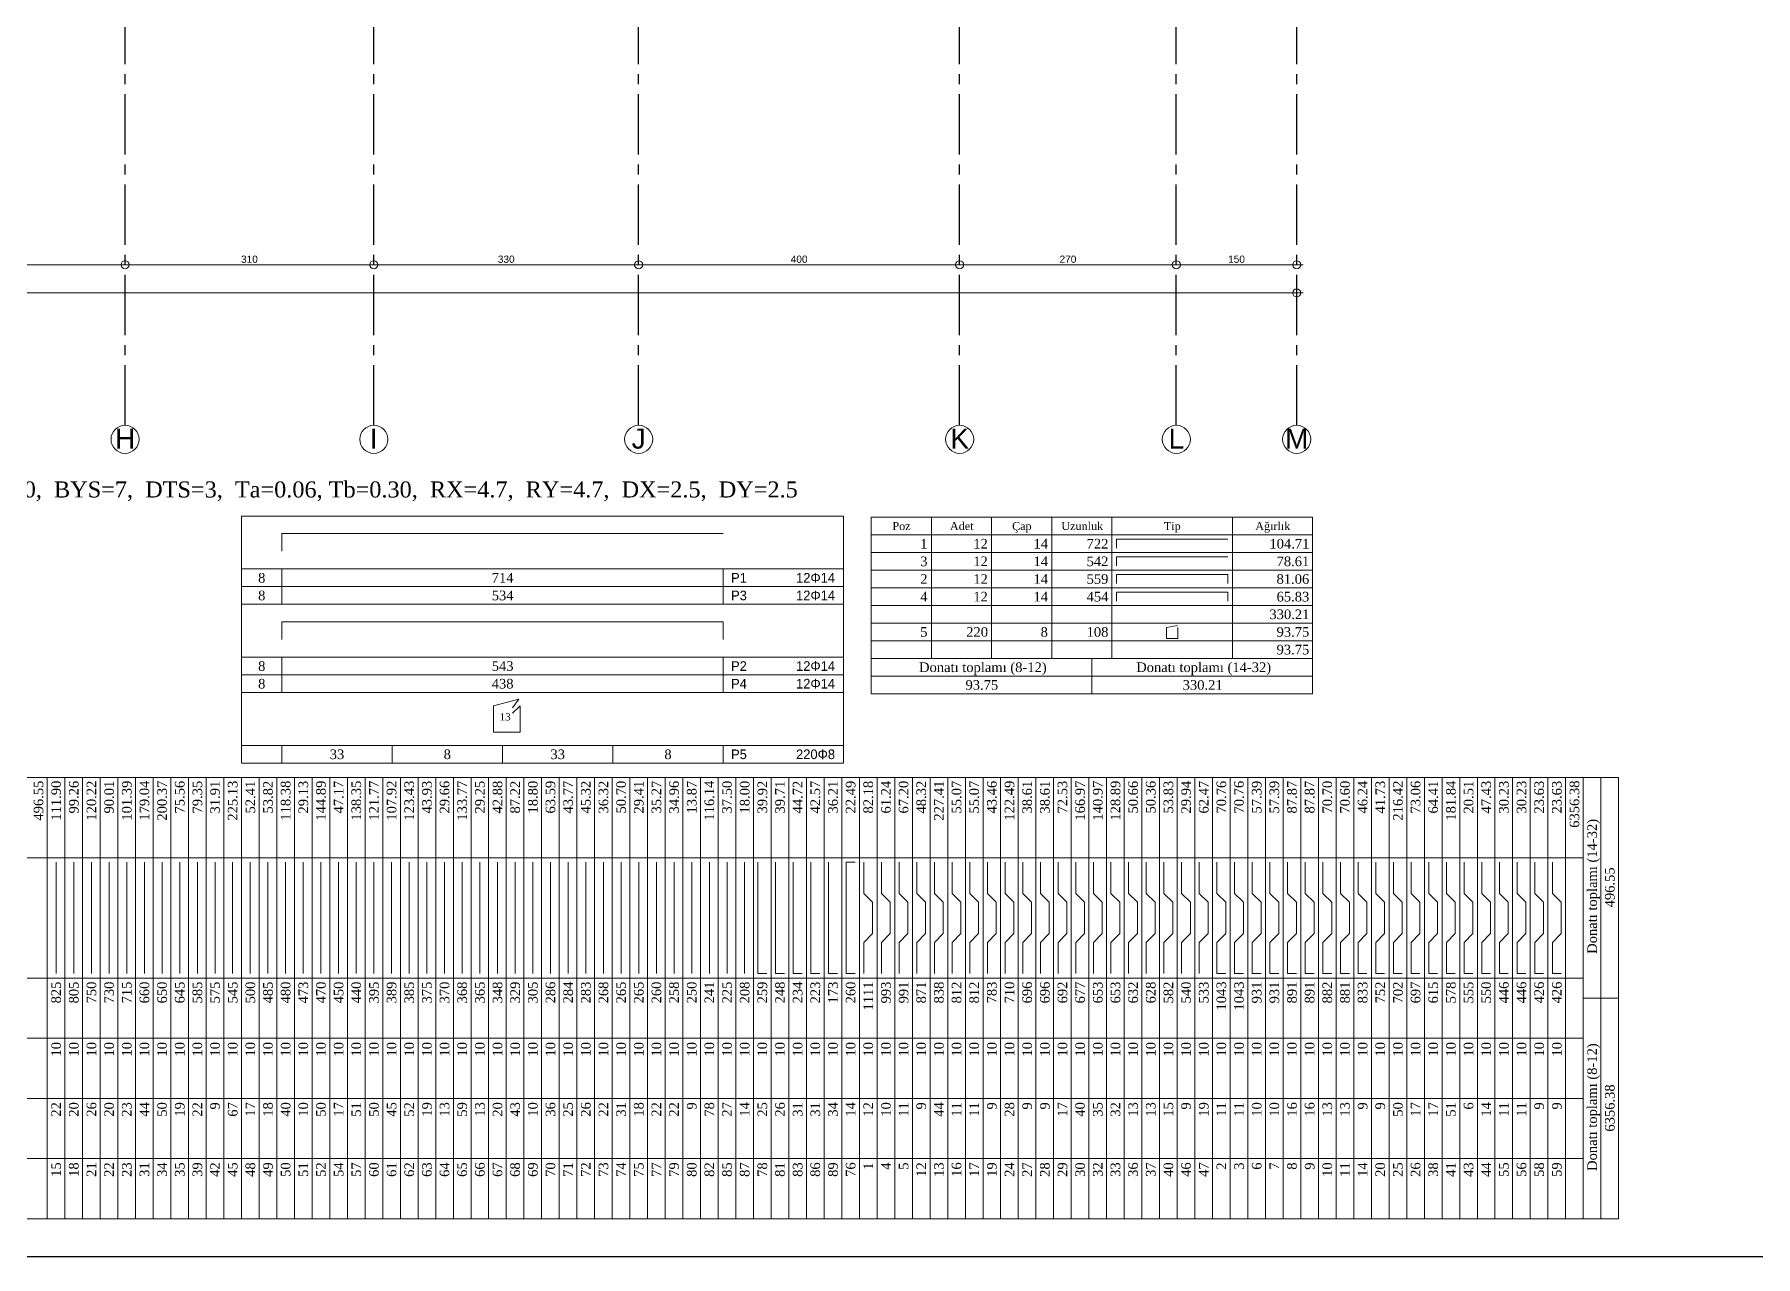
# Model space of a CAD drawing. Header units: millimetres. Extents: x 2232 to 85269, y -3593 to 5869.
# Drawn here: x 52092 to 54237, y 1369 to 2892 of the extents above; entities that cross this region are included whole.
import ezdxf

# ---------------------------------------------------------------- set-up
doc = ezdxf.new("R2010")
doc.units = ezdxf.units.MM
doc.linetypes.add('CENTER2', pattern=[112.5, 75, -12.5, 12.5, -12.5])
doc.linetypes.add('DASHDOT2', pattern=[12.7, 6.35, -3.175, 0, -3.175])
doc.layers.add('aks', color=251, linetype='DASHDOT2', lineweight=35)
for name, color, linetype in [('Donatı Metraj Tablosu', 7, 'Continuous'), ('Standart', 7, 'Continuous'), ('Ölçülendirme', 7, 'Continuous')]:
    doc.layers.add(name, color=color, linetype=linetype)
doc.styles.add('arial_1_18', font='arial.ttf', dxfattribs={"height": 0.2})
doc.styles.add('symbol_1_18', font='symbol.ttf', dxfattribs={"height": 0.2})
doc.styles.add('times new roman_1_18', font='times.ttf', dxfattribs={"height": 0.2})

# ---------------------------------------------------------------- blocks, each defined once
blk = doc.blocks.new('IDE382Entity3432')
at = {"layer": 'aks', "color": 251, "linetype": 'CENTER2', "lineweight": -3}
blk.add_lwpolyline([(1800, -528), (1800, 0)], dxfattribs=at)
blk = doc.blocks.new('IDE382Entity3435')
at = {"layer": 'aks', "color": 30, "linetype": 'Continuous', "lineweight": 5}
blk.add_circle((1800, -545.5), 17.5, dxfattribs=at)
blk = doc.blocks.new('IDE382Entity3436')
at = {"layer": 'aks', "color": 1, "linetype": 'Continuous', "lineweight": 5, "style": 'arial_1_18'}
blk.add_text('H', height=25, dxfattribs=at).set_placement((1787.4, -557.1))
blk = doc.blocks.new('IDE382Entity3439')
at = {"layer": 'aks', "color": 251, "linetype": 'CENTER2', "lineweight": -3}
blk.add_lwpolyline([(2440, -528), (2440, 0)], dxfattribs=at)
blk = doc.blocks.new('IDE382Entity3442')
at = {"layer": 'aks', "color": 30, "linetype": 'Continuous', "lineweight": 5}
blk.add_circle((2440, -545.5), 17.5, dxfattribs=at)
blk = doc.blocks.new('IDE382Entity3443')
at = {"layer": 'aks', "color": 1, "linetype": 'Continuous', "lineweight": 5, "style": 'arial_1_18'}
blk.add_text('J', height=25, dxfattribs=at).set_placement((2431.3, -557.1))
blk = doc.blocks.new('IDE382Entity3446')
at = {"layer": 'aks', "color": 251, "linetype": 'CENTER2', "lineweight": -3}
blk.add_lwpolyline([(2110, -528), (2110, 0)], dxfattribs=at)
blk = doc.blocks.new('IDE382Entity3449')
at = {"layer": 'aks', "color": 30, "linetype": 'Continuous', "lineweight": 5}
blk.add_circle((2110, -545.5), 17.5, dxfattribs=at)
blk = doc.blocks.new('IDE382Entity3450')
at = {"layer": 'aks', "color": 1, "linetype": 'Continuous', "lineweight": 5, "style": 'arial_1_18'}
blk.add_text('I', height=25, dxfattribs=at).set_placement((2105.1, -557.1))
blk = doc.blocks.new('IDE382Entity3453')
at = {"layer": 'aks', "color": 251, "linetype": 'CENTER2', "lineweight": -3}
blk.add_lwpolyline([(2840, -528), (2840, 0)], dxfattribs=at)
blk = doc.blocks.new('IDE382Entity3456')
at = {"layer": 'aks', "color": 30, "linetype": 'Continuous', "lineweight": 5}
blk.add_circle((2840, -545.5), 17.5, dxfattribs=at)
blk = doc.blocks.new('IDE382Entity3457')
at = {"layer": 'aks', "color": 1, "linetype": 'Continuous', "lineweight": 5, "style": 'arial_1_18'}
blk.add_text('K', height=25, dxfattribs=at).set_placement((2828.4, -557.1))
blk = doc.blocks.new('IDE382Entity3460')
at = {"layer": 'aks', "color": 251, "linetype": 'CENTER2', "lineweight": -3}
blk.add_lwpolyline([(3260, -528), (3260, 0)], dxfattribs=at)
blk = doc.blocks.new('IDE382Entity3463')
at = {"layer": 'aks', "color": 30, "linetype": 'Continuous', "lineweight": 5}
blk.add_circle((3260, -545.5), 17.5, dxfattribs=at)
blk = doc.blocks.new('IDE382Entity3464')
at = {"layer": 'aks', "color": 1, "linetype": 'Continuous', "lineweight": 5, "style": 'arial_1_18'}
blk.add_text('M', height=25, dxfattribs=at).set_placement((3245.5, -557.1))
blk = doc.blocks.new('IDE382Entity3467')
at = {"layer": 'aks', "color": 251, "linetype": 'CENTER2', "lineweight": -3}
blk.add_lwpolyline([(3110, -528), (3110, 0)], dxfattribs=at)
blk = doc.blocks.new('IDE382Entity3470')
at = {"layer": 'aks', "color": 30, "linetype": 'Continuous', "lineweight": 5}
blk.add_circle((3110, -545.5), 17.5, dxfattribs=at)
blk = doc.blocks.new('IDE382Entity3471')
at = {"layer": 'aks', "color": 1, "linetype": 'Continuous', "lineweight": 5, "style": 'arial_1_18'}
blk.add_text('L', height=25, dxfattribs=at).set_placement((3100.3, -557.1))
blk = doc.blocks.new('IDE382Entity3846')
at = {"layer": 'Ölçülendirme', "color": 1, "linetype": 'Continuous', "lineweight": 5}
for points in [[(-8, -328), (3268, -328)], [(-8, -363), (3268, -363)]]:
    blk.add_lwpolyline(points, dxfattribs=at)
for centre in [(1800, -328), (2110, -328), (2440, -328), (2840, -328), (3110, -328), (3260, -328), (3260, -363)]:
    blk.add_circle(centre, 5, dxfattribs=at)
at = {"layer": 'Ölçülendirme', "color": 1, "linetype": 'Continuous', "lineweight": 5, "style": 'arial_1_18'}
for s, p in [('310', (1944.5, -325.5)), ('330', (2264.5, -325.5)), ('400', (2629.5, -325.5)), ('270', (2964.5, -325.5)), ('150', (3174.5, -325.5))]:
    blk.add_text(s, height=9, dxfattribs=at).set_placement(p)
blk = doc.blocks.new('IDE382Entity3853')
at = {"layer": 'Donatı Metraj Tablosu', "color": 1, "linetype": 'Continuous', "lineweight": 5}
for points in [[(3938, 1660), (3938, -628)], [(4013, 1660), (4013, -584)], [(4088, 1660), (4088, -584)], [(4163, 1660), (4163, -584)], [(4238, 1660), (4238, -584)], [(4388, 1660), (4388, -584)], [(4488, 1660), (4488, -628)], [(3938, 1330), (4488, 1330)], [(4243.5, 1319), (4382.5, 1319)], [(3938, 1308), (4488, 1308)], [(4243.5, 1297), (4382.5, 1297)], [(3938, 1286), (4488, 1286)], [(4243.5, 1275), (4382.5, 1275)], [(3938, 1264), (4488, 1264)], [(4243.5, 1253), (4382.5, 1253)], [(3938, 1242), (4488, 1242)], [(4243.5, 1231), (4382.5, 1231)], [(3938, 1220), (4488, 1220)], [(4243.5, 1209), (4382.5, 1209)], [(3938, 1198), (4488, 1198)], [(4243.5, 1187), (4382.5, 1187)], [(3938, 1176), (4488, 1176)], [(4243.5, 1165), (4382.5, 1165)], [(3938, 1154), (4488, 1154)], [(4243.5, 1143), (4382.5, 1143)], [(3938, 1132), (4488, 1132)], [(4243.5, 1121), (4382.5, 1121)], [(3938, 1110), (4488, 1110)], [(4243.5, 1099), (4382.5, 1099)], [(3938, 1088), (4488, 1088)], [(4243.5, 1077), (4382.5, 1077)], [(3938, 1066), (4488, 1066)], [(4243.5, 1055), (4382.5, 1055)], [(3938, 1044), (4488, 1044)], [(4243.5, 1033), (4382.5, 1033)], [(3938, 1022), (4488, 1022)], [(4243.5, 1011), (4382.5, 1011)], [(3938, 1000), (4488, 1000)], [(4243.5, 989), (4382.5, 989)], [(3938, 978), (4488, 978)], [(4243.5, 967), (4382.5, 967)], [(3938, 956), (4488, 956)], [(4243.5, 945), (4382.5, 945)], [(3938, 934), (4488, 934)], [(4243.5, 923), (4382.5, 923)], [(3938, 912), (4488, 912)], [(4243.5, 901), (4382.5, 901)], [(3938, 890), (4488, 890)], [(3938, 868), (4488, 868)], [(4243.5, 879), (4382.5, 879)], [(3938, 846), (4488, 846)], [(4243.5, 857), (4382.5, 857)], [(3938, 824), (4488, 824)], [(4243.5, 835), (4382.5, 835)], [(3938, 802), (4488, 802)], [(4243.5, 813), (4382.5, 813)], [(3938, 780), (4488, 780)], [(4243.5, 791), (4382.5, 791)], [(3938, 758), (4488, 758)], [(4243.5, 769), (4382.5, 769)], [(3938, 736), (4488, 736)], [(4243.5, 747), (4382.5, 747)], [(3938, 714), (4488, 714)], [(4243.5, 725), (4382.5, 725)], [(3938, 692), (4488, 692)], [(4243.5, 703), (4382.5, 703)], [(3938, 670), (4488, 670)], [(4243.5, 681), (4382.5, 681)], [(3938, 648), (4488, 648)], [(4243.5, 659), (4382.5, 659)], [(3938, 626), (4488, 626)], [(4243.5, 637), (4382.5, 637)], [(3938, 604), (4488, 604)], [(4243.5, 615), (4382.5, 615)], [(3938, 582), (4488, 582)], [(4243.5, 593), (4382.5, 593)], [(3938, 560), (4488, 560)], [(4243.5, 571), (4382.5, 571)], [(3938, 538), (4488, 538)], [(4243.5, 549), (4382.5, 549)], [(3938, 516), (4488, 516)], [(4243.5, 527), (4382.5, 527)], [(3938, 494), (4488, 494)], [(4243.5, 505), (4382.5, 505)], [(3938, 472), (4488, 472)], [(4243.5, 483), (4382.5, 483)], [(4243.5, 461), (4382.5, 461)], [(3938, 450), (4488, 450)], [(4243.5, 444.5), (4382.5, 444.5)], [(4243.5, 444.5), (4243.5, 433.5)], [(3938, 428), (4488, 428)], [(4243.5, 422.5), (4382.5, 422.5)], [(4243.5, 422.5), (4243.5, 411.5)], [(3938, 406), (4488, 406)], [(4243.5, 400.5), (4382.5, 400.5)], [(4243.5, 400.5), (4243.5, 389.5)], [(3938, 384), (4488, 384)], [(4243.5, 378.5), (4382.5, 378.5)], [(4243.5, 378.5), (4243.5, 367.5)], [(3938, 362), (4488, 362)], [(4243.5, 356.5), (4382.5, 356.5)], [(4243.5, 356.5), (4243.5, 345.5)], [(3938, 340), (4488, 340)], [(4243.5, 334.5), (4382.5, 334.5)], [(4243.5, 323.5), (4243.5, 334.5)], [(4382.5, 323.5), (4382.5, 334.5)], [(3938, 318), (4488, 318)], [(4243.5, 312.5), (4282.5, 312.5)], [(4282.5, 312.5), (4293.5, 301.5)], [(4293.5, 301.5), (4332.5, 301.5)], [(4332.5, 301.5), (4343.5, 312.5)], [(4343.5, 312.5), (4382.5, 312.5)], [(3938, 296), (4488, 296)], [(4243.5, 290.5), (4282.5, 290.5)], [(4282.5, 290.5), (4293.5, 279.5)], [(4293.5, 279.5), (4332.5, 279.5)], [(4332.5, 279.5), (4343.5, 290.5)], [(4343.5, 290.5), (4382.5, 290.5)], [(3938, 274), (4488, 274)], [(4243.5, 268.5), (4282.5, 268.5)], [(4282.5, 268.5), (4293.5, 257.5)], [(4293.5, 257.5), (4332.5, 257.5)], [(4332.5, 257.5), (4343.5, 268.5)], [(4343.5, 268.5), (4382.5, 268.5)], [(3938, 252), (4488, 252)], [(4243.5, 246.5), (4282.5, 246.5)], [(4282.5, 246.5), (4293.5, 235.5)], [(4332.5, 235.5), (4343.5, 246.5)], [(4343.5, 246.5), (4382.5, 246.5)], [(3938, 230), (4488, 230)], [(4243.5, 224.5), (4282.5, 224.5)], [(4282.5, 224.5), (4293.5, 213.5)], [(4293.5, 235.5), (4332.5, 235.5)], [(4332.5, 213.5), (4343.5, 224.5)], [(4343.5, 224.5), (4382.5, 224.5)], [(3938, 208), (4488, 208)], [(4243.5, 202.5), (4282.5, 202.5)], [(4282.5, 202.5), (4293.5, 191.5)], [(4293.5, 213.5), (4332.5, 213.5)], [(4332.5, 191.5), (4343.5, 202.5)], [(4343.5, 202.5), (4382.5, 202.5)], [(3938, 186), (4488, 186)], [(4243.5, 180.5), (4282.5, 180.5)], [(4282.5, 180.5), (4293.5, 169.5)], [(4293.5, 191.5), (4332.5, 191.5)], [(4332.5, 169.5), (4343.5, 180.5)], [(4343.5, 180.5), (4382.5, 180.5)], [(3938, 164), (4488, 164)], [(4243.5, 158.5), (4282.5, 158.5)], [(4282.5, 158.5), (4293.5, 147.5)], [(4293.5, 169.5), (4332.5, 169.5)], [(4332.5, 147.5), (4343.5, 158.5)], [(4343.5, 158.5), (4382.5, 158.5)], [(3938, 142), (4488, 142)], [(4243.5, 136.5), (4282.5, 136.5)], [(4282.5, 136.5), (4293.5, 125.5)], [(4293.5, 147.5), (4332.5, 147.5)], [(4332.5, 125.5), (4343.5, 136.5)], [(4343.5, 136.5), (4382.5, 136.5)], [(3938, 120), (4488, 120)], [(4243.5, 114.5), (4282.5, 114.5)], [(4282.5, 114.5), (4293.5, 103.5)], [(4293.5, 125.5), (4332.5, 125.5)], [(4332.5, 103.5), (4343.5, 114.5)], [(4343.5, 114.5), (4382.5, 114.5)], [(3938, 98), (4488, 98)], [(4243.5, 92.5), (4282.5, 92.5)], [(4282.5, 92.5), (4293.5, 81.5)], [(4293.5, 103.5), (4332.5, 103.5)], [(4332.5, 81.5), (4343.5, 92.5)], [(4343.5, 92.5), (4382.5, 92.5)], [(3938, 76), (4488, 76)], [(4243.5, 70.5), (4282.5, 70.5)], [(4282.5, 70.5), (4293.5, 59.5)], [(4293.5, 81.5), (4332.5, 81.5)], [(4332.5, 59.5), (4343.5, 70.5)], [(4343.5, 70.5), (4382.5, 70.5)], [(3938, 54), (4488, 54)], [(4243.5, 48.5), (4282.5, 48.5)], [(4282.5, 48.5), (4293.5, 37.5)], [(4293.5, 59.5), (4332.5, 59.5)], [(4332.5, 37.5), (4343.5, 48.5)], [(4343.5, 48.5), (4382.5, 48.5)], [(3938, 32), (4488, 32)], [(4243.5, 26.5), (4282.5, 26.5)], [(4282.5, 26.5), (4293.5, 15.5)], [(4293.5, 37.5), (4332.5, 37.5)], [(4332.5, 15.5), (4343.5, 26.5)], [(4343.5, 26.5), (4382.5, 26.5)], [(3938, 10), (4488, 10)], [(4243.5, 4.5), (4282.5, 4.5)], [(4282.5, 4.5), (4293.5, -6.5)], [(4293.5, 15.5), (4332.5, 15.5)], [(4332.5, -6.5), (4343.5, 4.5)], [(4343.5, 4.5), (4382.5, 4.5)], [(3938, -12), (4488, -12)], [(4243.5, -17.5), (4282.5, -17.5)], [(4282.5, -17.5), (4293.5, -28.5)], [(4293.5, -6.5), (4332.5, -6.5)], [(4332.5, -28.5), (4343.5, -17.5)], [(4343.5, -17.5), (4382.5, -17.5)], [(3938, -34), (4488, -34)], [(4243.5, -39.5), (4282.5, -39.5)], [(4282.5, -39.5), (4293.5, -50.5)], [(4293.5, -28.5), (4332.5, -28.5)], [(4332.5, -50.5), (4343.5, -39.5)], [(4343.5, -39.5), (4382.5, -39.5)], [(3938, -56), (4488, -56)], [(4243.5, -61.5), (4282.5, -61.5)], [(4282.5, -61.5), (4293.5, -72.5)], [(4293.5, -50.5), (4332.5, -50.5)], [(4332.5, -72.5), (4343.5, -61.5)], [(4343.5, -61.5), (4382.5, -61.5)], [(3938, -78), (4488, -78)], [(4243.5, -83.5), (4282.5, -83.5)], [(4282.5, -83.5), (4293.5, -94.5)], [(4293.5, -72.5), (4332.5, -72.5)], [(4332.5, -94.5), (4343.5, -83.5)], [(4343.5, -83.5), (4382.5, -83.5)], [(3938, -100), (4488, -100)], [(4243.5, -105.5), (4282.5, -105.5)], [(4282.5, -105.5), (4293.5, -116.5)], [(4293.5, -94.5), (4332.5, -94.5)], [(4332.5, -116.5), (4343.5, -105.5)], [(4343.5, -105.5), (4382.5, -105.5)], [(3938, -122), (4488, -122)], [(4243.5, -127.5), (4282.5, -127.5)], [(4243.5, -127.5), (4243.5, -138.5)], [(4282.5, -127.5), (4293.5, -138.5)], [(4293.5, -116.5), (4332.5, -116.5)], [(4332.5, -138.5), (4343.5, -127.5)], [(4343.5, -127.5), (4382.5, -127.5)], [(3938, -144), (4488, -144)], [(4243.5, -149.5), (4282.5, -149.5)], [(4243.5, -149.5), (4243.5, -160.5)], [(4282.5, -149.5), (4293.5, -160.5)], [(4293.5, -138.5), (4332.5, -138.5)], [(4332.5, -160.5), (4343.5, -149.5)], [(4343.5, -149.5), (4382.5, -149.5)], [(3938, -166), (4488, -166)], [(4243.5, -171.5), (4282.5, -171.5)], [(4243.5, -171.5), (4243.5, -182.5)], [(4282.5, -171.5), (4293.5, -182.5)], [(4293.5, -160.5), (4332.5, -160.5)], [(4332.5, -182.5), (4343.5, -171.5)], [(4343.5, -171.5), (4382.5, -171.5)], [(3938, -188), (4488, -188)], [(4293.5, -182.5), (4332.5, -182.5)], [(3938, -210), (4488, -210)], [(4243.5, -193.5), (4282.5, -193.5)], [(4243.5, -193.5), (4243.5, -204.5)], [(4282.5, -193.5), (4293.5, -204.5)], [(4293.5, -204.5), (4332.5, -204.5)], [(4332.5, -204.5), (4343.5, -193.5)], [(4343.5, -193.5), (4382.5, -193.5)], [(3938, -232), (4488, -232)], [(4243.5, -215.5), (4282.5, -215.5)], [(4243.5, -215.5), (4243.5, -226.5)], [(4282.5, -215.5), (4293.5, -226.5)], [(4293.5, -226.5), (4332.5, -226.5)], [(4332.5, -226.5), (4343.5, -215.5)], [(4343.5, -215.5), (4382.5, -215.5)], [(3938, -254), (4488, -254)], [(4243.5, -237.5), (4282.5, -237.5)], [(4243.5, -237.5), (4243.5, -248.5)], [(4282.5, -237.5), (4293.5, -248.5)], [(4293.5, -248.5), (4332.5, -248.5)], [(4332.5, -248.5), (4343.5, -237.5)], [(4343.5, -237.5), (4382.5, -237.5)], [(3938, -276), (4488, -276)], [(4243.5, -259.5), (4282.5, -259.5)], [(4243.5, -259.5), (4243.5, -270.5)], [(4282.5, -259.5), (4293.5, -270.5)], [(4293.5, -270.5), (4332.5, -270.5)], [(4332.5, -270.5), (4343.5, -259.5)], [(4343.5, -259.5), (4382.5, -259.5)], [(3938, -298), (4488, -298)], [(4243.5, -281.5), (4282.5, -281.5)], [(4243.5, -281.5), (4243.5, -292.5)], [(4282.5, -281.5), (4293.5, -292.5)], [(4293.5, -292.5), (4332.5, -292.5)], [(4332.5, -292.5), (4343.5, -281.5)], [(4343.5, -281.5), (4382.5, -281.5)], [(3938, -320), (4488, -320)], [(4243.5, -303.5), (4282.5, -303.5)], [(4243.5, -303.5), (4243.5, -314.5)], [(4282.5, -303.5), (4293.5, -314.5)], [(4293.5, -314.5), (4332.5, -314.5)], [(4332.5, -314.5), (4343.5, -303.5)], [(4343.5, -303.5), (4382.5, -303.5)], [(3938, -342), (4488, -342)], [(4243.5, -325.5), (4282.5, -325.5)], [(4243.5, -325.5), (4243.5, -336.5)], [(4282.5, -325.5), (4293.5, -336.5)], [(4293.5, -336.5), (4332.5, -336.5)], [(4332.5, -336.5), (4343.5, -325.5)], [(4343.5, -325.5), (4382.5, -325.5)], [(3938, -364), (4488, -364)], [(4243.5, -347.5), (4282.5, -347.5)], [(4243.5, -347.5), (4243.5, -358.5)], [(4282.5, -347.5), (4293.5, -358.5)], [(4293.5, -358.5), (4332.5, -358.5)], [(4332.5, -358.5), (4343.5, -347.5)], [(4343.5, -347.5), (4382.5, -347.5)], [(3938, -386), (4488, -386)], [(4243.5, -369.5), (4282.5, -369.5)], [(4243.5, -369.5), (4243.5, -380.5)], [(4282.5, -369.5), (4293.5, -380.5)], [(4293.5, -380.5), (4332.5, -380.5)], [(4332.5, -380.5), (4343.5, -369.5)], [(4343.5, -369.5), (4382.5, -369.5)], [(4243.5, -391.5), (4282.5, -391.5)], [(4243.5, -391.5), (4243.5, -402.5)], [(4282.5, -391.5), (4293.5, -402.5)], [(4293.5, -402.5), (4332.5, -402.5)], [(4332.5, -402.5), (4343.5, -391.5)], [(4343.5, -391.5), (4382.5, -391.5)], [(3938, -408), (4488, -408)], [(4243.5, -413.5), (4282.5, -413.5)], [(4243.5, -413.5), (4243.5, -424.5)], [(4282.5, -413.5), (4293.5, -424.5)], [(4293.5, -424.5), (4332.5, -424.5)], [(4332.5, -424.5), (4343.5, -413.5)], [(4343.5, -413.5), (4382.5, -413.5)], [(3938, -430), (4488, -430)], [(4243.5, -435.5), (4282.5, -435.5)], [(4243.5, -435.5), (4243.5, -446.5)], [(4282.5, -435.5), (4293.5, -446.5)], [(4293.5, -446.5), (4332.5, -446.5)], [(4332.5, -446.5), (4343.5, -435.5)], [(4343.5, -435.5), (4382.5, -435.5)], [(3938, -452), (4488, -452)], [(4243.5, -457.5), (4282.5, -457.5)], [(4243.5, -457.5), (4243.5, -468.5)], [(4282.5, -457.5), (4293.5, -468.5)], [(4293.5, -468.5), (4332.5, -468.5)], [(4332.5, -468.5), (4343.5, -457.5)], [(4343.5, -457.5), (4382.5, -457.5)], [(3938, -474), (4488, -474)], [(4243.5, -479.5), (4282.5, -479.5)], [(4243.5, -479.5), (4243.5, -490.5)], [(4282.5, -479.5), (4293.5, -490.5)], [(4293.5, -490.5), (4332.5, -490.5)], [(4332.5, -490.5), (4343.5, -479.5)], [(4343.5, -479.5), (4382.5, -479.5)], [(3938, -496), (4488, -496)], [(4243.5, -501.5), (4282.5, -501.5)], [(4243.5, -501.5), (4243.5, -512.5)], [(4282.5, -501.5), (4293.5, -512.5)], [(4293.5, -512.5), (4332.5, -512.5)], [(4332.5, -512.5), (4343.5, -501.5)], [(4343.5, -501.5), (4382.5, -501.5)], [(3938, -518), (4488, -518)], [(4243.5, -523.5), (4282.5, -523.5)], [(4243.5, -523.5), (4243.5, -534.5)], [(4282.5, -523.5), (4293.5, -534.5)], [(4293.5, -534.5), (4332.5, -534.5)], [(4332.5, -534.5), (4343.5, -523.5)], [(4343.5, -523.5), (4382.5, -523.5)], [(3938, -540), (4488, -540)], [(4243.5, -545.5), (4282.5, -545.5)], [(4243.5, -545.5), (4243.5, -556.5)], [(4282.5, -545.5), (4293.5, -556.5)], [(4293.5, -556.5), (4332.5, -556.5)], [(4332.5, -556.5), (4343.5, -545.5)], [(4343.5, -545.5), (4382.5, -545.5)], [(3938, -562), (4488, -562)], [(3938, -584), (4488, -584)], [(4213, -584), (4213, -628)], [(3938, -606), (4488, -606)], [(3938, -628), (4488, -628)]]:
    blk.add_lwpolyline(points, dxfattribs=at)
at = {"layer": 'Donatı Metraj Tablosu', "color": 1, "linetype": 'Continuous', "lineweight": 5, "style": 'times new roman_1_18'}
for s, p in [('496.55', (4434.2, 1335)), ('15', (3990.2, 1313)), ('22', (4065.2, 1313)), ('10', (4140.2, 1313)), ('825', (4206.4, 1313)), ('111.90', (4434.2, 1313)), ('18', (3990.2, 1291)), ('20', (4065.2, 1291)), ('10', (4140.2, 1291)), ('805', (4206.4, 1291)), ('99.26', (4443.1, 1291)), ('21', (3990.2, 1269)), ('26', (4065.2, 1269)), ('10', (4140.2, 1269)), ('750', (4206.4, 1269)), ('120.22', (4434.2, 1269)), ('22', (3990.2, 1247)), ('20', (4065.2, 1247)), ('10', (4140.2, 1247)), ('730', (4206.4, 1247)), ('90.01', (4443.1, 1247)), ('23', (3990.2, 1225)), ('23', (4065.2, 1225)), ('10', (4140.2, 1225)), ('715', (4206.4, 1225)), ('101.39', (4434.2, 1225)), ('31', (3990.2, 1203)), ('44', (4065.2, 1203)), ('10', (4140.2, 1203)), ('660', (4206.4, 1203)), ('179.04', (4434.2, 1203)), ('34', (3990.2, 1181)), ('50', (4065.2, 1181)), ('10', (4140.2, 1181)), ('650', (4206.4, 1181)), ('200.37', (4434.2, 1181)), ('35', (3990.2, 1159)), ('19', (4065.2, 1159)), ('10', (4140.2, 1159)), ('645', (4206.4, 1159)), ('75.56', (4443.1, 1159)), ('39', (3990.2, 1137)), ('22', (4065.2, 1137)), ('10', (4140.2, 1137)), ('585', (4206.4, 1137)), ('79.35', (4443.1, 1137)), ('42', (3990.2, 1115)), ('9', (4074.1, 1115)), ('10', (4140.2, 1115)), ('575', (4206.4, 1115)), ('31.91', (4443.1, 1115)), ('45', (3990.2, 1093)), ('67', (4065.2, 1093)), ('10', (4140.2, 1093)), ('545', (4206.4, 1093)), ('225.13', (4434.2, 1093)), ('48', (3990.2, 1071)), ('17', (4065.2, 1071)), ('10', (4140.2, 1071)), ('500', (4206.4, 1071)), ('52.41', (4443.1, 1071)), ('49', (3990.2, 1049)), ('18', (4065.2, 1049)), ('10', (4140.2, 1049)), ('485', (4206.4, 1049)), ('53.82', (4443.1, 1049)), ('50', (3990.2, 1027)), ('40', (4065.2, 1027)), ('10', (4140.2, 1027)), ('480', (4206.4, 1027)), ('118.38', (4434.2, 1027)), ('51', (3990.2, 1005)), ('10', (4065.2, 1005)), ('10', (4140.2, 1005)), ('473', (4206.4, 1005)), ('29.13', (4443.1, 1005)), ('52', (3990.2, 983)), ('50', (4065.2, 983)), ('10', (4140.2, 983)), ('470', (4206.4, 983)), ('144.89', (4434.2, 983)), ('54', (3990.2, 961)), ('17', (4065.2, 961)), ('10', (4140.2, 961)), ('450', (4206.4, 961)), ('47.17', (4443.1, 961)), ('57', (3990.2, 939)), ('51', (4065.2, 939)), ('10', (4140.2, 939)), ('440', (4206.4, 939)), ('138.35', (4434.2, 939)), ('60', (3990.2, 917)), ('50', (4065.2, 917)), ('10', (4140.2, 917)), ('395', (4206.4, 917)), ('121.77', (4434.2, 917)), ('61', (3990.2, 895)), ('45', (4065.2, 895)), ('10', (4140.2, 895)), ('389', (4206.4, 895)), ('107.92', (4434.2, 895)), ('62', (3990.2, 873)), ('52', (4065.2, 873)), ('10', (4140.2, 873)), ('385', (4206.4, 873)), ('123.43', (4434.2, 873)), ('63', (3990.2, 851)), ('19', (4065.2, 851)), ('10', (4140.2, 851)), ('375', (4206.4, 851)), ('43.93', (4443.1, 851)), ('64', (3990.2, 829)), ('13', (4065.2, 829)), ('10', (4140.2, 829)), ('370', (4206.4, 829)), ('29.66', (4443.1, 829)), ('65', (3990.2, 807)), ('59', (4065.2, 807)), ('10', (4140.2, 807)), ('368', (4206.4, 807)), ('133.77', (4434.2, 807)), ('66', (3990.2, 785)), ('13', (4065.2, 785)), ('10', (4140.2, 785)), ('365', (4206.4, 785)), ('29.25', (4443.1, 785)), ('67', (3990.2, 763)), ('20', (4065.2, 763)), ('10', (4140.2, 763)), ('348', (4206.4, 763)), ('42.88', (4443.1, 763)), ('68', (3990.2, 741)), ('43', (4065.2, 741)), ('10', (4140.2, 741)), ('329', (4206.4, 741)), ('87.22', (4443.1, 741)), ('69', (3990.2, 719)), ('10', (4065.2, 719)), ('10', (4140.2, 719)), ('305', (4206.4, 719)), ('18.80', (4443.1, 719)), ('70', (3990.2, 697)), ('36', (4065.2, 697)), ('10', (4140.2, 697)), ('286', (4206.4, 697)), ('63.59', (4443.1, 697)), ('71', (3990.2, 675)), ('25', (4065.2, 675)), ('10', (4140.2, 675)), ('284', (4206.4, 675)), ('43.77', (4443.1, 675)), ('72', (3990.2, 653)), ('26', (4065.2, 653)), ('10', (4140.2, 653)), ('283', (4206.4, 653)), ('45.32', (4443.1, 653)), ('73', (3990.2, 631)), ('22', (4065.2, 631)), ('10', (4140.2, 631)), ('268', (4206.4, 631)), ('36.32', (4443.1, 631)), ('74', (3990.2, 609)), ('31', (4065.2, 609)), ('10', (4140.2, 609)), ('265', (4206.4, 609)), ('50.70', (4443.1, 609)), ('75', (3990.2, 587)), ('18', (4065.2, 587)), ('10', (4140.2, 587)), ('265', (4206.4, 587)), ('29.41', (4443.1, 587)), ('77', (3990.2, 565)), ('22', (4065.2, 565)), ('10', (4140.2, 565)), ('260', (4206.4, 565)), ('35.27', (4443.1, 565)), ('79', (3990.2, 543)), ('22', (4065.2, 543)), ('10', (4140.2, 543)), ('258', (4206.4, 543)), ('34.96', (4443.1, 543)), ('80', (3990.2, 521)), ('9', (4074.1, 521)), ('10', (4140.2, 521)), ('250', (4206.4, 521)), ('13.87', (4443.1, 521)), ('82', (3990.2, 499)), ('78', (4065.2, 499)), ('10', (4140.2, 499)), ('241', (4206.4, 499)), ('116.14', (4434.2, 499)), ('85', (3990.2, 477)), ('27', (4065.2, 477)), ('10', (4140.2, 477)), ('225', (4206.4, 477)), ('37.50', (4443.1, 477)), ('87', (3990.2, 455)), ('14', (4065.2, 455)), ('10', (4140.2, 455)), ('208', (4206.4, 455)), ('18.00', (4443.1, 455)), ('78', (3990.2, 433)), ('25', (4065.2, 433)), ('10', (4140.2, 433)), ('259', (4206.4, 433)), ('39.92', (4443.1, 433)), ('81', (3990.2, 411)), ('26', (4065.2, 411)), ('10', (4140.2, 411)), ('248', (4206.4, 411)), ('39.71', (4443.1, 411)), ('83', (3990.2, 389)), ('31', (4065.2, 389)), ('10', (4140.2, 389)), ('234', (4206.4, 389)), ('44.72', (4443.1, 389)), ('86', (3990.2, 367)), ('31', (4065.2, 367)), ('10', (4140.2, 367)), ('223', (4206.4, 367)), ('42.57', (4443.1, 367)), ('89', (3990.2, 345)), ('34', (4065.2, 345)), ('10', (4140.2, 345)), ('173', (4206.4, 345)), ('36.21', (4443.1, 345)), ('76', (3990.2, 323)), ('14', (4065.2, 323)), ('10', (4140.2, 323)), ('260', (4206.4, 323)), ('22.49', (4443.1, 323)), ('1', (3999.1, 301)), ('12', (4065.2, 301)), ('10', (4140.2, 301)), ('1111', (4197.5, 301)), ('82.18', (4443.1, 301)), ('4', (3999.1, 279)), ('10', (4065.2, 279)), ('10', (4140.2, 279)), ('993', (4206.4, 279)), ('61.24', (4443.1, 279)), ('5', (3999.1, 257)), ('11', (4065.2, 257)), ('10', (4140.2, 257)), ('991', (4206.4, 257)), ('67.20', (4443.1, 257)), ('12', (3990.2, 235)), ('9', (4074.1, 235)), ('10', (4140.2, 235)), ('871', (4206.4, 235)), ('48.32', (4443.1, 235)), ('13', (3990.2, 213)), ('44', (4065.2, 213)), ('10', (4140.2, 213)), ('838', (4206.4, 213)), ('227.41', (4434.2, 213)), ('16', (3990.2, 191)), ('11', (4065.2, 191)), ('10', (4140.2, 191)), ('812', (4206.4, 191)), ('55.07', (4443.1, 191)), ('17', (3990.2, 169)), ('11', (4065.2, 169)), ('10', (4140.2, 169)), ('812', (4206.4, 169)), ('55.07', (4443.1, 169)), ('19', (3990.2, 147)), ('9', (4074.1, 147)), ('10', (4140.2, 147)), ('783', (4206.4, 147)), ('43.46', (4443.1, 147)), ('24', (3990.2, 125)), ('28', (4065.2, 125)), ('10', (4140.2, 125)), ('710', (4206.4, 125)), ('122.49', (4434.2, 125)), ('27', (3990.2, 103)), ('9', (4074.1, 103)), ('10', (4140.2, 103)), ('696', (4206.4, 103)), ('38.61', (4443.1, 103)), ('28', (3990.2, 81)), ('9', (4074.1, 81)), ('10', (4140.2, 81)), ('696', (4206.4, 81)), ('38.61', (4443.1, 81)), ('29', (3990.2, 59)), ('17', (4065.2, 59)), ('10', (4140.2, 59)), ('692', (4206.4, 59)), ('72.53', (4443.1, 59)), ('30', (3990.2, 37)), ('40', (4065.2, 37)), ('10', (4140.2, 37)), ('677', (4206.4, 37)), ('166.97', (4434.2, 37)), ('32', (3990.2, 15)), ('35', (4065.2, 15)), ('10', (4140.2, 15)), ('653', (4206.4, 15)), ('140.97', (4434.2, 15)), ('33', (3990.2, -7)), ('32', (4065.2, -7)), ('10', (4140.2, -7)), ('653', (4206.4, -7)), ('128.89', (4434.2, -7)), ('36', (3990.2, -29)), ('13', (4065.2, -29)), ('10', (4140.2, -29)), ('632', (4206.4, -29)), ('50.66', (4443.1, -29)), ('37', (3990.2, -51)), ('13', (4065.2, -51)), ('10', (4140.2, -51)), ('628', (4206.4, -51)), ('50.36', (4443.1, -51)), ('40', (3990.2, -73)), ('15', (4065.2, -73)), ('10', (4140.2, -73)), ('582', (4206.4, -73)), ('53.83', (4443.1, -73)), ('46', (3990.2, -95)), ('9', (4074.1, -95)), ('10', (4140.2, -95)), ('540', (4206.4, -95)), ('29.94', (4443.1, -95)), ('47', (3990.2, -117)), ('19', (4065.2, -117)), ('10', (4140.2, -117)), ('533', (4206.4, -117)), ('62.47', (4443.1, -117)), ('2', (3999.1, -139)), ('11', (4065.2, -139)), ('10', (4140.2, -139)), ('1043', (4197.5, -139)), ('70.76', (4443.1, -139)), ('3', (3999.1, -161)), ('11', (4065.2, -161)), ('10', (4140.2, -161)), ('1043', (4197.5, -161)), ('70.76', (4443.1, -161)), ('6', (3999.1, -183)), ('10', (4065.2, -183)), ('10', (4140.2, -183)), ('931', (4206.4, -183)), ('57.39', (4443.1, -183)), ('7', (3999.1, -205)), ('10', (4065.2, -205)), ('10', (4140.2, -205)), ('931', (4206.4, -205)), ('57.39', (4443.1, -205)), ('8', (3999.1, -227)), ('16', (4065.2, -227)), ('10', (4140.2, -227)), ('891', (4206.4, -227)), ('87.87', (4443.1, -227)), ('9', (3999.1, -249)), ('16', (4065.2, -249)), ('10', (4140.2, -249)), ('891', (4206.4, -249)), ('87.87', (4443.1, -249)), ('10', (3990.2, -271)), ('13', (4065.2, -271)), ('10', (4140.2, -271)), ('882', (4206.4, -271)), ('70.70', (4443.1, -271)), ('11', (3990.2, -293)), ('13', (4065.2, -293)), ('10', (4140.2, -293)), ('881', (4206.4, -293)), ('70.60', (4443.1, -293)), ('14', (3990.2, -315)), ('9', (4074.1, -315)), ('10', (4140.2, -315)), ('833', (4206.4, -315)), ('46.24', (4443.1, -315)), ('20', (3990.2, -337)), ('9', (4074.1, -337)), ('10', (4140.2, -337)), ('752', (4206.4, -337)), ('41.73', (4443.1, -337)), ('25', (3990.2, -359)), ('50', (4065.2, -359)), ('10', (4140.2, -359)), ('702', (4206.4, -359)), ('216.42', (4434.2, -359)), ('26', (3990.2, -381)), ('17', (4065.2, -381)), ('10', (4140.2, -381)), ('697', (4206.4, -381)), ('73.06', (4443.1, -381)), ('38', (3990.2, -403)), ('17', (4065.2, -403)), ('10', (4140.2, -403)), ('615', (4206.4, -403)), ('64.41', (4443.1, -403)), ('41', (3990.2, -425)), ('51', (4065.2, -425)), ('10', (4140.2, -425)), ('578', (4206.4, -425)), ('181.84', (4434.2, -425)), ('43', (3990.2, -447)), ('6', (4074.1, -447)), ('10', (4140.2, -447)), ('555', (4206.4, -447)), ('20.51', (4443.1, -447)), ('44', (3990.2, -469)), ('14', (4065.2, -469)), ('10', (4140.2, -469)), ('550', (4206.4, -469)), ('47.43', (4443.1, -469)), ('55', (3990.2, -491)), ('11', (4065.2, -491)), ('10', (4140.2, -491)), ('446', (4206.4, -491)), ('30.23', (4443.1, -491)), ('56', (3990.2, -513)), ('11', (4065.2, -513)), ('10', (4140.2, -513)), ('446', (4206.4, -513)), ('30.23', (4443.1, -513)), ('58', (3990.2, -535)), ('9', (4074.1, -535)), ('10', (4140.2, -535)), ('426', (4206.4, -535)), ('23.63', (4443.1, -535)), ('59', (3990.2, -557)), ('9', (4074.1, -557)), ('10', (4140.2, -557)), ('426', (4206.4, -557)), ('23.63', (4443.1, -557)), ('6356.38', (4425.3, -579)), ('Donatı toplamı (8-12)', (3997.6, -601)), ('Donatı toplamı (14-32)', (4268.2, -601)), ('6356.38', (4046.6, -623)), ('496.55', (4326.1, -623))]:
    blk.add_text(s, height=12, dxfattribs=at).set_placement(p)
blk = doc.blocks.new('IDE382Entity3855')
at = {"layer": 'Donatı Metraj Tablosu', "color": 1, "linetype": 'Continuous', "lineweight": 5}
for points in [[(5338, -408), (5888, -408)], [(5338, -408), (5338, -628)], [(5413, -408), (5413, -584)], [(5488, -408), (5488, -584)], [(5563, -408), (5563, -584)], [(5638, -408), (5638, -584)], [(5788, -408), (5788, -584)], [(5888, -408), (5888, -628)], [(5338, -430), (5888, -430)], [(5643.5, -435.5), (5782.5, -435.5)], [(5643.5, -435.5), (5643.5, -446.5)], [(5338, -452), (5888, -452)], [(5643.5, -457.5), (5782.5, -457.5)], [(5643.5, -457.5), (5643.5, -468.5)], [(5338, -474), (5888, -474)], [(5643.5, -479.5), (5782.5, -479.5)], [(5643.5, -490.5), (5643.5, -479.5)], [(5782.5, -490.5), (5782.5, -479.5)], [(5338, -496), (5888, -496)], [(5643.5, -501.5), (5782.5, -501.5)], [(5643.5, -512.5), (5643.5, -501.5)], [(5782.5, -512.5), (5782.5, -501.5)], [(5338, -518), (5888, -518)], [(5338, -540), (5888, -540)], [(5706.1, -545.5), (5719.5, -542.8)], [(5706.1, -559.3), (5706.1, -545.5)], [(5719.9, -545.5), (5719.9, -559.3)], [(5338, -562), (5888, -562)], [(5719.9, -559.3), (5706.1, -559.3)], [(5338, -584), (5888, -584)], [(5613, -584), (5613, -628)], [(5338, -606), (5888, -606)], [(5338, -628), (5888, -628)]]:
    blk.add_lwpolyline(points, dxfattribs=at)
at = {"layer": 'Donatı Metraj Tablosu', "color": 1, "linetype": 'Continuous', "lineweight": 5, "style": 'times new roman_1_18'}
for s, height, p in [('Poz', 10, (5364.4, -424)), ('Adet', 10, (5436.1, -424)), ('Çap', 10, (5513.6, -424)), ('Uzunluk', 10, (5575, -424)), ('Tip', 10, (5702.7, -424)), ('Ağırlık', 10, (5816.6, -424)), ('1', 12, (5399.1, -447)), ('12', 12, (5465.2, -447)), ('14', 12, (5540.2, -447)), ('722', 12, (5606.4, -447)), ('104.71', 12, (5834.2, -447)), ('3', 12, (5399.1, -469)), ('12', 12, (5465.2, -469)), ('14', 12, (5540.2, -469)), ('542', 12, (5606.4, -469)), ('78.61', 12, (5843.1, -469)), ('2', 12, (5399.1, -491)), ('12', 12, (5465.2, -491)), ('14', 12, (5540.2, -491)), ('559', 12, (5606.4, -491)), ('81.06', 12, (5843.1, -491)), ('4', 12, (5399.1, -513)), ('12', 12, (5465.2, -513)), ('14', 12, (5540.2, -513)), ('454', 12, (5606.4, -513)), ('65.83', 12, (5843.1, -513)), ('330.21', 12, (5834.2, -535)), ('5', 12, (5399.1, -557)), ('220', 12, (5456.4, -557)), ('8', 12, (5549.1, -557)), ('108', 12, (5606.4, -557)), ('93.75', 12, (5843.1, -557)), ('93.75', 12, (5843.1, -579)), ('Donatı toplamı (8-12)', 12, (5397.6, -601)), ('Donatı toplamı (14-32)', 12, (5668.2, -601)), ('93.75', 12, (5455.5, -623)), ('330.21', 12, (5726.1, -623))]:
    blk.add_text(s, height=height, dxfattribs=at).set_placement(p)
blk = doc.blocks.new('IDE382Entity3856')
at = {"layer": 'Donatı Metraj Tablosu', "color": 1, "linetype": 'Continuous', "lineweight": 5}
for points in [[(5938, -320), (6688, -320)], [(5938, -320), (5938, -430)], [(6688, -320), (6688, -430)], [(5988, -342), (6538, -342)], [(5988, -342), (5988, -364)], [(5938, -386), (6688, -386)], [(5988, -386), (5988, -430)], [(6538, -386), (6538, -430)], [(5938, -408), (6688, -408)], [(5938, -430), (6688, -430)], [(5938, -430), (6688, -430)], [(5938, -430), (5938, -540)], [(6688, -430), (6688, -540)], [(5988, -452), (6538, -452)], [(5988, -452), (5988, -474)], [(6538, -452), (6538, -474)], [(5938, -496), (6688, -496)], [(5988, -496), (5988, -540)], [(6538, -496), (6538, -540)], [(5938, -518), (6688, -518)], [(5938, -540), (6688, -540)], [(5938, -540), (6688, -540)], [(5938, -540), (5938, -628)], [(6252, -556.5), (6283.4, -548.3)], [(6252, -556.5), (6252, -589.5)], [(6285, -556.5), (6275.7, -565.8)], [(6283.4, -548.3), (6275.8, -559.1)], [(6285, -589.5), (6285, -556.5)], [(6688, -540), (6688, -628)], [(6252, -589.5), (6285, -589.5)], [(5938, -606), (6688, -606)], [(5988, -606), (5988, -628)], [(6125.5, -606), (6125.5, -628)], [(6263, -606), (6263, -628)], [(6400.5, -606), (6400.5, -628)], [(6538, -606), (6538, -628)], [(5938, -628), (6688, -628)]]:
    blk.add_lwpolyline(points, dxfattribs=at)
for s, height, style, p in [('8', 12, 'times new roman_1_18', (5958.6, -403)), ('714', 12, 'times new roman_1_18', (6249.7, -403)), ('R1', 12, 'symbol_1_18', (6548, -403)), ('12F14', 12, 'symbol_1_18', (6629, -403)), ('8', 12, 'times new roman_1_18', (5958.6, -425)), ('534', 12, 'times new roman_1_18', (6249.7, -425)), ('R3', 12, 'symbol_1_18', (6548, -425)), ('12F14', 12, 'symbol_1_18', (6629, -425)), ('8', 12, 'times new roman_1_18', (5958.6, -513)), ('543', 12, 'times new roman_1_18', (6249.7, -513)), ('R2', 12, 'symbol_1_18', (6548, -513)), ('12F14', 12, 'symbol_1_18', (6629, -513)), ('8', 12, 'times new roman_1_18', (5958.6, -535)), ('438', 12, 'times new roman_1_18', (6249.7, -535)), ('R4', 12, 'symbol_1_18', (6548, -535)), ('12F14', 12, 'symbol_1_18', (6629, -535)), ('13', 9, 'times new roman_1_18', (6259.7, -574.8)), ('33', 12, 'times new roman_1_18', (6047.9, -623)), ('8', 12, 'times new roman_1_18', (6189.8, -623)), ('33', 12, 'times new roman_1_18', (6322.9, -623)), ('8', 12, 'times new roman_1_18', (6464.8, -623)), ('R5', 12, 'symbol_1_18', (6548, -623)), ('220F8', 12, 'symbol_1_18', (6629, -623))]:
    blk.add_text(s, height=height, dxfattribs=dict(at, style=style)).set_placement(p)

msp = doc.modelspace()

# ---------------------------------------------------------------- linework, layer by layer
msp.add_line((3332.4, 1368.7), (79990.7, 1368.7))

# ---------------------------------------------------------------- block references
at = {"layer": 'aks'}
for name in ['IDE382Entity3432', 'IDE382Entity3446', 'IDE382Entity3439', 'IDE382Entity3453', 'IDE382Entity3467', 'IDE382Entity3460', 'IDE382Entity3435', 'IDE382Entity3449', 'IDE382Entity3442', 'IDE382Entity3456', 'IDE382Entity3470', 'IDE382Entity3463', 'IDE382Entity3436', 'IDE382Entity3450', 'IDE382Entity3443', 'IDE382Entity3457', 'IDE382Entity3471', 'IDE382Entity3464']:
    msp.add_blockref(name, (50405.2, 2932.9), dxfattribs=at)
at = {"layer": 'Standart'}
for name, p in [('IDE382Entity3846', (50405.2, 2932.9)), ('IDE382Entity3856', (46412.4, 2611.8)), ('IDE382Entity3855', (47797, 2698.3))]:
    msp.add_blockref(name, p, dxfattribs=at)
at = {"layer": 'Standart', "rotation": 90}
msp.add_blockref('IDE382Entity3853', (53438.3, -2522.1), dxfattribs=at)

# ---------------------------------------------------------------- texts
at = {"layer": 'Standart', "color": 1, "linetype": 'Continuous', "lineweight": 5, "style": 'times new roman_1_18'}
msp.add_text('1. KAT KALIP PLANI ÖLÇEK:1/50 C25 - B420C;     Ss=0.429,  S1=0.143,  XC2,  YZS=ZB,  BKS=3,  I=1.0,  BYS=7,  DTS=3,  Ta=0.06, Tb=0.30,  RX=4.7,  RY=4.7,  DX=2.5,  DY=2.5', height=20, dxfattribs=at).set_placement((50754.3, 2314.9))

doc.saveas('drawing.dxf')
